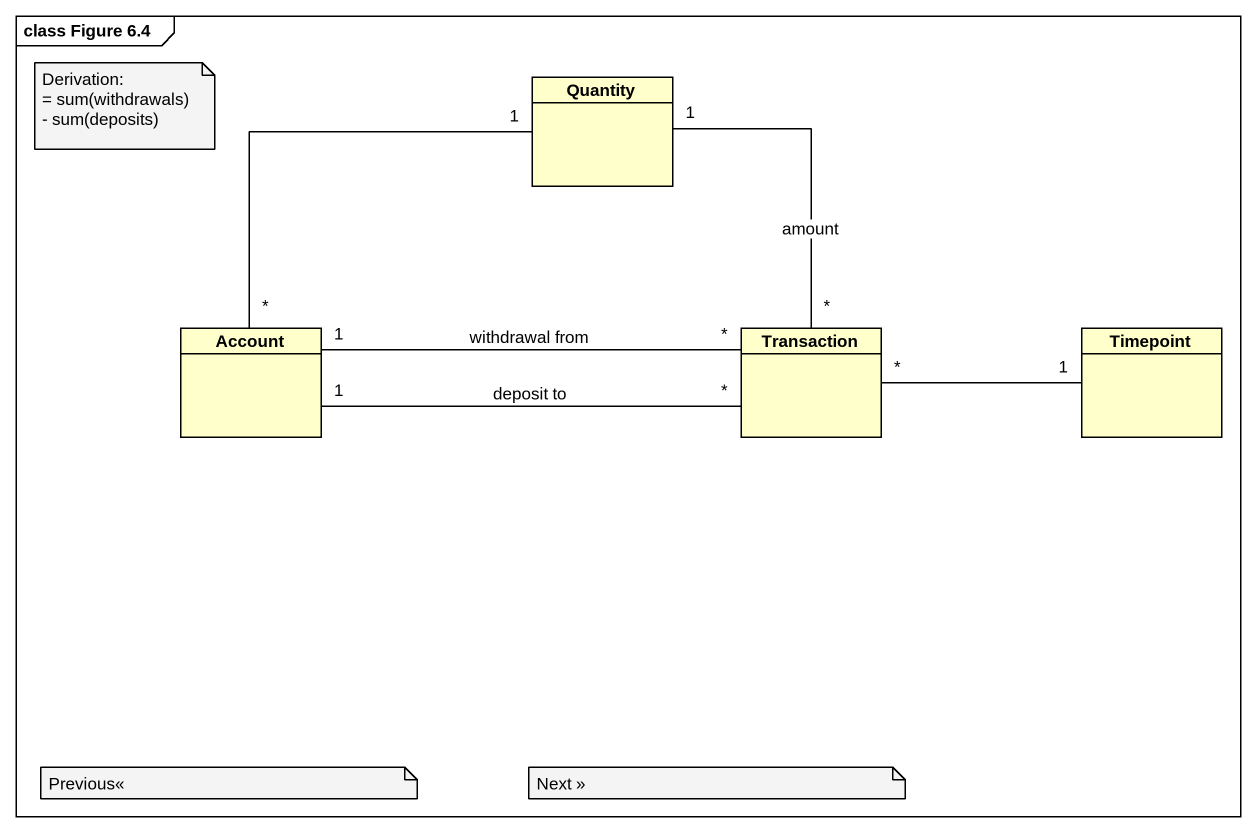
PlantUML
@startuml
mainframe class Figure 6.4
hide circle
hide empty members
class Quantity
class Account
class Transaction
class Timepoint
Quantity "1" -- "*" Account
Quantity "1" -- "*" Transaction : amount
Account "1" -right- "*" Transaction : withdrawal from
Account "1" -right- "*" Transaction : deposit to
Timepoint "1" -left- "*" Transaction
note as N1
  Derivation:
  ~= sum(withdrawals)
  - sum(deposits)
end note
note as N2
  Previous<<
end note
note as N3
  Next >>
end note
@enduml
